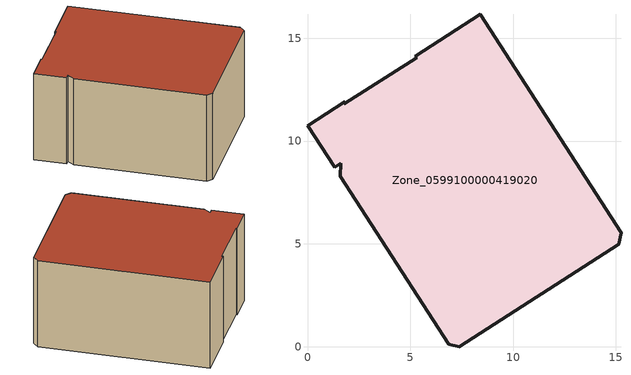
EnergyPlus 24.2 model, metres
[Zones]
Zone_0599100000419020
 floor ground (C_G): 1.63,8.92 1.32,8.71 0,10.75 1.8,11.91 1.79,11.82 5.31,14.06 5.24,14.12 8.41,16.16 15.25,5.53 15.15,4.99 7.39,0 6.88,0.11 1.59,8.29 z0
 wall outside (C_F): 15.15,4.99 15.25,5.53 8.41,16.16 5.24,14.12 5.31,14.06 1.79,11.82 1.8,11.91 0,10.75 1.32,8.71 1.63,8.92 1.59,8.29 6.88,0.11 7.39,0 15.15,4.99 z0:7.04
 roof outside (C_R): 1.8,11.91 0,10.75 1.32,8.71 1.63,8.92 1.59,8.29 6.88,0.11 7.39,0 15.15,4.99 15.25,5.53 8.41,16.16 5.24,14.12 5.31,14.06 1.79,11.82 z7.04
[BUILDING]
Pand.0599100000419020: North Axis=0; Terrain=City; Loads Convergence Tolerance Value=0.04; Temperature Convergence Tolerance Value=0.4; Solar Distribution=FullExterior; Maximum Number of Warmup Days=25; Minimum Number of Warmup Days=1
[Site:Location]
Rotterdam.The.Hague.AP_ZH_NLD Design_Conditions: Latitude=51.96; Longitude=4.45; Time Zone=1; Elevation=-4.5
[SITE:GROUNDTEMPERATURE:BUILDINGSURFACE]
18, 18, 18, 18, 18, 18, 18, 18, 18, 18, 18, 18
[MATERIAL] Thermal Absorptance=0.9; Solar Absorptance=0.7; Visible Absorptance=0.7
Name | Roughness | Thickness | Conductivity | Density | Specific Heat
G.D.2006-2014 | MediumSmooth | 0.15 | 0.06 | 540 | 1210
F.D.2006-2014 | Rough | 0.3 | 0.12 | 1920 | 840
R.D.2006-2014 | MediumRough | 0.2 | 0.08 | 1500 | 1000
[CONSTRUCTION]
C_G: G.D.2006-2014
C_F: F.D.2006-2014
C_R: R.D.2006-2014
[ZONE]
Zone_0599100000419020: Type=1; Multiplier=1; Ceiling Height=Autocalculate; Volume=Autocalculate; Floor Area=autocalculate; Part of Total Floor Area=Yes
[ZONEINFILTRATION:DESIGNFLOWRATE]
Infil_Zone_0599100000419020: Zone or ZoneList or Space or SpaceList=Zone_0599100000419020; Schedule=AlwaysOn; Design Flow Rate Calculation Method=Flow/Area; Flow Rate per Floor Area=0.0021; Constant Term Coefficient=1; Temperature Term Coefficient=0; Velocity Term Coefficient=0; Velocity Squared Term Coefficient=0
[HVACTEMPLATE:ZONE:IDEALLOADSAIRSYSTEM]
Zone_0599100000419020: Maximum Heating Supply Air Temperature=50; Minimum Cooling Supply Air Temperature=13; Maximum Heating Supply Air Humidity Ratio=0.0156; Minimum Cooling Supply Air Humidity Ratio=0.0077; Heating Limit=NoLimit; Cooling Limit=NoLimit; Dehumidification Control Type=ConstantSensibleHeatRatio; Cooling Sensible Heat Ratio=0.7; Dehumidification Setpoint=60; Humidification Control Type=None; Humidification Setpoint=30; Outdoor Air Method=None; Outdoor Air Flow Rate per Person=0.00944; Outdoor Air Flow Rate per Zone Floor Area=0; Outdoor Air Flow Rate per Zone=0; Demand Controlled Ventilation Type=None; Outdoor Air Economizer Type=NoEconomizer; Heat Recovery Type=None; Sensible Heat Recovery Effectiveness=0.7; Latent Heat Recovery Effectiveness=0.65
[ZONECONTROL:THERMOSTAT]
ThermostatControl_Zone_0599100000419020: Zone or ZoneList=Zone_0599100000419020; Control Type Schedule=DualSetpointControlType; Control 1=Thermostat_Zone_0599100000419020; Temperature Difference Between Cutout And Setpoint=0
[THERMOSTATSETPOINT:DUALSETPOINT]
Thermostat_Zone_0599100000419020: Heating Setpoint Temperature Schedule=HeatingSetpoint_Zone_0599100000419020; Cooling Setpoint Temperature Schedule=CoolingSetpoint_Zone_0599100000419020
[SCHEDULE:COMPACT]
HeatingSetpoint_Zone_0599100000419020: Through: 12/31, For: AllDays, Until: 24:00, 21
CoolingSetpoint_Zone_0599100000419020: Through: 12/31, For: AllDays, Until: 24:00, 24
DualSetpointControlType: Through: 12/31, For: AllDays, Until: 24:00, 4
AlwaysOn: Through: 12/31, For: AllDays, Until: 24:00, 1
